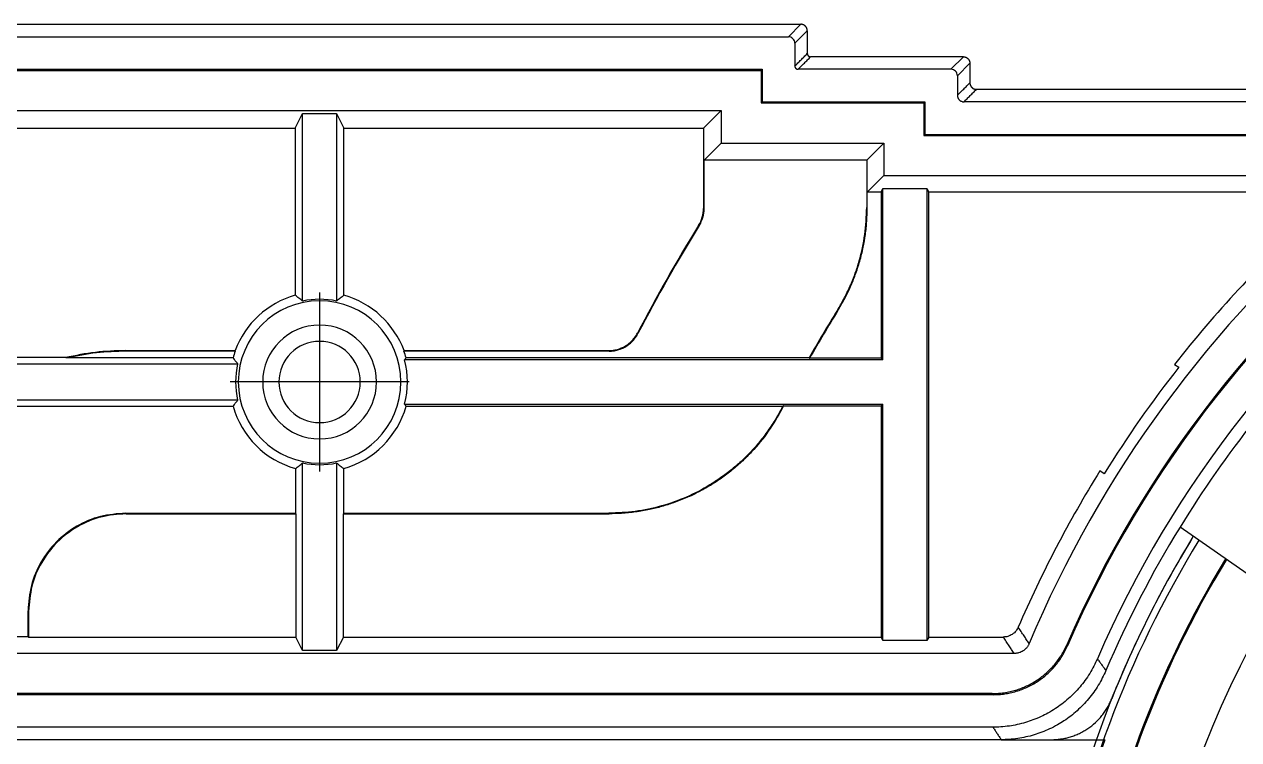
# Model space of a CAD drawing. Header units: inches. Extents: x 125 to 991, y -92 to 487.
# Drawn here: x 893.52 to 930.87, y 117.07 to 139.07 of the extents above; entities that cross this region are included whole.
import ezdxf

# ---------------------------------------------------------------- set-up
doc = ezdxf.new("R2010")
doc.units = ezdxf.units.IN
doc.linetypes.add('DOT_CENTER', pattern=[14, 12, -1, 0, -1])
doc.layers.add('1', color=7, linetype='Continuous')

msp = doc.modelspace()

# ---------------------------------------------------------------- linework, layer by layer
at = {"color": 7, "linetype": 'Continuous'}
for p, q in [((732.3004058643605, 139.0683908087462), (917.4004515465299, 139.0683908087462)), ((732.6844020530134, 138.6843793803254), (917.0164401181091, 138.6843793803254)), ((917.6004210855615, 138.8684212697149), (917.6004210855615, 138.1682083281033)), ((917.2164096571405, 138.4844098412942), (917.2164096571405, 137.7842121266871)), ((922.4004515465299, 138.0682387855923), (917.7004134749609, 138.0682387855923)), ((922.6004210855615, 137.8682692465611), (922.6004210855615, 137.2680258474605)), ((733.484432513982, 137.6843793803254), (916.2164096571405, 137.6843793803254)), ((733.5193426438386, 137.6494692504691), (916.1814995272841, 137.6494692504691)), ((916.2164096571405, 137.6843793803254), (916.1814995272841, 137.6494692504691)), ((916.1814995272841, 137.6494692504691), (916.1814995272841, 136.6494692504691)), ((916.2164096571405, 137.6843793803254), (916.2164096571405, 136.6843793803254)), ((922.0164401181091, 137.6842273571716), (917.3163944266562, 137.6842273571716)), ((922.2164096571405, 137.4842578181402), (922.2164096571405, 136.884044873049)), ((937.1046487955762, 137.0680867624384), (922.8004058643605, 137.0680867624384)), ((735.0223508823899, 136.4170351231788), (914.949065399994, 136.4170351231788)), ((901.8504210855615, 135.8759281104041), (902.0773196481209, 136.3297597985377)), ((902.0773196481209, 136.3297597985377), (903.1235225230016, 136.3297597985377)), ((902.0773196481209, 130.5576558682473), (902.0773196481209, 136.3297597985377)), ((903.1235225230016, 136.3297597985377), (903.1235225230016, 130.5576558682473)), ((903.1235225230016, 136.3297597985377), (903.3504210855615, 135.8759281104041)), ((914.4079583872192, 135.8759281104041), (914.949065399994, 136.4170351231788)), ((914.949065399994, 136.4170351231788), (914.949065399994, 135.4168831000249)), ((916.1814995272841, 136.6494692504691), (916.2164096571405, 136.6843793803254)), ((916.1814995272841, 136.6494692504691), (921.1814995272841, 136.6494692504691)), ((916.2164096571405, 136.6843793803254), (921.2164096571405, 136.6843793803254)), ((921.2164096571405, 136.6843793803254), (921.1814995272841, 136.6494692504691)), ((921.1814995272841, 136.6494692504691), (921.1814995272841, 135.6491652041612)), ((921.2164096571405, 136.6843793803254), (921.2164096571405, 135.6840753340177)), ((936.016645498938, 136.6840753340177), (922.4163791961719, 136.6840753340177)), ((884.8504210855615, 135.8759281104041), (901.8504210855615, 135.8759281104041)), ((901.8504210855615, 135.8759281104041), (901.8504210855615, 130.7354777136612)), ((903.3504210855615, 135.8759281104041), (914.4079583872192, 135.8759281104041)), ((903.3504210855615, 130.7354777136612), (903.3504210855615, 135.8759281104041)), ((914.4079583872192, 135.8759281104041), (914.4079583872192, 133.4077750878981)), ((921.1814995272841, 135.6491652041612), (921.2164096571405, 135.6840753340177)), ((921.1814995272841, 135.6491652041612), (935.8500591565357, 135.6491652041612)), ((921.2164096571405, 135.6840753340177), (935.9538263744871, 135.6840753340177)), ((914.4254134521475, 134.8932311521784), (914.949065399994, 135.4168831000249)), ((914.949065399994, 135.4168831000249), (919.949065399994, 135.4168831000249)), ((919.4254134521475, 134.8932311521784), (919.949065399994, 135.4168831000249)), ((919.949065399994, 135.4168831000249), (919.949065399994, 134.4167310768711)), ((919.4254134521475, 134.8932311521784), (914.4254134521475, 134.8932311521784)), ((914.4254134521475, 133.4028118449758), (914.4254134521475, 134.8932311521784)), ((919.4254134521475, 134.8932311521784), (919.4254134521475, 133.4357531590391)), ((919.4428685170756, 133.9105341939529), (919.949065399994, 134.4167310768711)), ((919.949065399994, 134.4167310768711), (934.0153025522184, 134.4167310768711)), ((919.4428685170756, 133.4307838560724), (919.4428685170756, 133.9105341939529)), ((919.8678748211428, 133.9105341939529), (919.4428685170756, 133.9105341939529)), ((919.8678748211428, 133.9105341939529), (919.9202360278873, 134.0152645835221)), ((919.8678748211428, 133.9105341939529), (919.8678748211428, 128.8009370731647)), ((919.9202360278873, 134.0152645835221), (921.2806061432352, 134.0152645835221)), ((919.9202360278873, 128.7485758664201), (919.9202360278873, 134.0152645835221)), ((921.2806061432352, 134.0152645835221), (921.3329673499798, 133.9105341939529)), ((921.2806061432352, 134.0152645835221), (921.2806061432352, 120.1212129876627)), ((932.672577225861, 133.9105341939529), (921.3329673499798, 133.9105341939529)), ((921.3329673499798, 120.2259433772318), (921.3329673499798, 133.9105341939529)), ((896.6336557925372, 129.0339376630215), (900.003582270662, 129.0339376630215)), ((900.0064483550032, 129.0164825980932), (896.6511108574655, 129.0164825980932)), ((911.5017810716331, 129.0164825980932), (905.1943938161196, 129.0164825980937)), ((905.1972599004607, 129.0339376630214), (911.4911802029601, 129.0339376630215)), ((894.7890495915553, 128.8183908087462), (888.1004210855615, 128.8183908087462)), ((888.1004210855615, 128.631635838024), (900.0787820486178, 128.631635838024)), ((899.9399536996737, 128.8096639409554), (894.843736903164, 128.8096639409554)), ((919.9202360278873, 128.7485758664201), (905.2140824604137, 128.7485758664199)), ((917.6546328978332, 128.8096639409554), (905.2608884714491, 128.8096639409554)), ((919.8678748211428, 128.8009370731647), (917.6697501743643, 128.8009370731647)), ((919.9202360278873, 128.7485758664201), (919.8678748211428, 128.8009370731647)), ((928.8934431270677, 128.6107823520264), (929.0223227558113, 128.5205398644584)), ((900.0787820486178, 127.5051457794685), (888.1004210855615, 127.5051457794685)), ((905.2140824604137, 127.3882057510725), (919.9202360278873, 127.3882057510722)), ((919.8678748211428, 127.3358445443278), (919.9202360278873, 127.3882057510722)), ((919.9202360278873, 120.1212129876627), (919.9202360278873, 127.3882057510722)), ((891.7343090672366, 127.3271176765369), (899.9399536996498, 127.3271176765427)), ((905.2608884714491, 127.3271176765369), (916.8463043662255, 127.3271176765369)), ((916.8705481335478, 127.3358445443278), (919.8678748211428, 127.3358445443278)), ((919.8678748211428, 127.3358445443278), (919.8678748211428, 120.2259433772318)), ((902.0773196481209, 119.8070218189548), (902.0773196481209, 125.5791257492452)), ((903.1235225230016, 125.5791257492452), (903.1235225230016, 119.8070218189548)), ((901.859147953352, 125.4079234228586), (901.859147953352, 124.0339376630216)), ((903.3416942177705, 124.0339376630216), (903.3416942177705, 125.4079234228586)), ((926.7280170104073, 125.2439316873026), (926.5991373816632, 125.3341741748706)), ((896.6344173167554, 124.0339376630216), (901.859147953352, 124.0339376630216)), ((896.6518723816835, 124.0164825980933), (901.8678748211428, 124.0164825980933)), ((901.859147953352, 124.0339376630216), (901.8678748211428, 124.0164825980933)), ((901.8678748211428, 124.0164825980933), (901.8678748211428, 120.2259433772318)), ((903.3329673499798, 124.0164825980933), (903.3416942177705, 124.0339376630216)), ((903.3329673499798, 120.2259433772318), (903.3329673499798, 124.0164825980933)), ((903.3329673499798, 124.0164825980933), (911.5022436185261, 124.0164825980933)), ((903.3416942177705, 124.0339376630216), (911.4916426434897, 124.0339376630216)), ((931.7724006806982, 121.7118162157428), (929.063026394133, 123.6089405150273)), ((893.6348742312862, 120.2433984421601), (893.6348742312862, 121.0343945775523)), ((893.6523292962142, 121.0169395126242), (893.6523292962142, 120.2259433772318)), ((888.6523292962142, 120.2433984421601), (893.6348742312862, 120.2433984421601)), ((893.6348742312862, 120.2433984421601), (893.6523292962142, 120.2259433772318)), ((893.6523292962142, 120.2259433772318), (901.8678748211428, 120.2259433772318)), ((902.0773196481209, 119.8070218189548), (901.8678748211428, 120.2259433772318)), ((903.3329673499798, 120.2259433772318), (903.1235225230016, 119.8070218189548)), ((903.3329673499798, 120.2259433772318), (919.8678748211428, 120.2259433772318)), ((919.9202360278873, 120.1212129876627), (919.8678748211428, 120.2259433772318)), ((921.2806061432352, 120.1212129876627), (919.9202360278873, 120.1212129876627)), ((921.3329673499798, 120.2259433772318), (921.2806061432352, 120.1212129876627)), ((921.3329673499798, 120.2259433772318), (923.627597320997, 120.2259433772318)), ((923.9621482439952, 119.7197464943137), (818.3709539870747, 119.7197464943137)), ((903.1235225230016, 119.8070218189548), (902.0773196481209, 119.8070218189548)), ((923.3105620935496, 118.4524022371671), (723.1698190003401, 118.4524022371671)), ((923.2876657158308, 118.4873123670234), (723.1942633364256, 118.4873123670234)), ((923.3106622259488, 117.4524022371671), (723.1697123553406, 117.4524022371671)), ((923.5635396448138, 117.0683908087462), (722.9008246584017, 117.0683908087462)), ((923.5635396448138, 117.0683908087462), (926.753054818249, 117.0683908087462))]:
    msp.add_line(p, q, dxfattribs=at)
at = {"color": 124, "linetype": 'Continuous'}
for p, q in [((917.4004515465299, 139.0683908087462), (917.0164401181091, 138.6843793803254)), ((917.6004210855615, 138.8684212697149), (917.2164096571405, 138.4844098412942)), ((922.4004515465299, 138.0682387855923), (922.0164401181091, 137.6842273571716)), ((922.6004210855615, 137.8682692465611), (922.2164096571405, 137.4842578181402)), ((896.6336557925372, 129.0339376630215), (896.6511108574655, 129.0164825980932)), ((896.6344173167554, 124.0339376630216), (896.6518723816835, 124.0164825980933)), ((893.6348742312862, 121.0343945775523), (893.6523292962142, 121.0169395126242))]:
    msp.add_line(p, q, dxfattribs=at)
at = {"color": 7, "linetype": 'Continuous'}
for centre, radius, start, end in [((957.60042110051, 106.0683908276043), 34.91599302491407, 127.2714861261426, 156.5015024659808), ((957.6004210937813, 106.0683908190017), 34.8810828923328, 127.1058679008647, 156.5365808073911), ((913.4081104528636, 133.4077751559004), 0.9998479343555919, 328.2571737217917, 359.9999961031612), ((913.4255655258839, 133.402811910695), 0.9998479262636165, 328.2517003201825, 359.9999962339936), ((957.6004211082688, 106.0683908395164), 35.99380318356223, 130.2616160255614, 157.1840045367114), ((957.6004211828738, 106.0683909321078), 33.88108271899529, 127.0176010651244, 156.5367341121174), ((957.6004213044428, 106.0683910440864), 36.50000002680255, 132.3553646902195, 141.8589325846604), ((957.6004210854835, 106.0683908085729), 50.96554685430025, 148.2571698240172, 152.5367305995632), ((957.6004210855044, 106.0683908086098), 50.94809178937338, 148.251696553882, 152.5484208229922), ((902.6004210855613, 128.0683908087462), 2.770532901513479, 105.7062848596822, 159.6040481040363), ((902.6004210855615, 128.0683908087462), 2.770532901513475, 20.39595189596218, 74.29371514031777), ((902.6004210855615, 128.0683908087462), 2.5, 0, 180), ((902.6004210855613, 128.0683908087462), 2.543634338953745, 78.1323780587069, 101.8676219412931), ((957.6004210856522, 106.0683908088371), 45.96554685430925, 148.2203686790004, 150.3469934582634), ((957.6004210856504, 106.0683908088344), 45.94809178938079, 148.2148886457167, 150.3471240945724), ((902.6004210855615, 128.0683908087462), 1.75, 0, 180), ((902.6004210855615, 128.0683908087462), 1.25, 0, 180), ((902.6004210855613, 128.0683908087461), 2.761806033722845, 159.9227441330231, 164.4308257076497), ((902.6004210855613, 128.0683908087465), 2.761806033722756, 15.56917429233991, 20.07725586697688), ((902.6004210855615, 128.0683908087462), 2.58377793079127, 167.4088312271027, 192.5911687728957), ((902.6004210855615, 128.0683908087462), 2.700717959187405, 345.4127847529772, 14.58721524702284), ((957.6004210856299, 106.0683908086976), 36.34290441572987, 141.8453408165283, 148.1546591834693), ((902.6004210855615, 128.0683908087462), 2.5, 180, 0), ((902.6004210855615, 128.0683908087462), 1.75, 180, 0), ((902.6004210855615, 128.0683908087462), 1.25, 180, 0), ((902.600421085546, 128.0683908087616), 2.761806033733386, 195.5691742924892, 254.4308257080518), ((902.6004210855615, 128.0683908087463), 2.76180603372277, 285.5691742923403, 344.4308257076497), ((957.6004210731551, 106.0683907849236), 45.96554685429331, 152.4519299751658, 152.5372404458588), ((957.6004210789574, 106.0683907960897), 45.94809178935125, 152.4282999468401, 152.548930973526), ((957.6004210856299, 106.0683908086975), 33.49707121195077, 141.5770215501258, 148.4229784498695), ((957.6004210830126, 106.0683908069574), 29.8079942857896, 136.4417732907444, 178.5582267092514), ((902.6004210855613, 128.0683908087462), 2.543634338953828, 258.1323780587069, 281.8676219412931), ((957.600420897433, 106.0683904488786), 36.50000003016207, 148.1410672824119, 156.6623566982258), ((957.6004211055895, 106.0683907742871), 33.00000008418126, 148.4746007550804, 191.8585978054753), ((957.6004209537055, 106.0683905535792), 33.49707123315073, 148.422977959949, 156.9263434195104), ((957.6004210830126, 106.0683908005268), 33.00000005986843, 148.4746007725065, 158.1965896703225), ((957.600421043174, 106.0683908645746), 32.79053926769361, 148.4968235366448, 192.2662614855293), ((957.6004210838953, 106.0683908056826), 31.790578072345, 148.6069581227491, 192.2665464133801), ((957.6004210825702, 106.0683908075971), 31.7556679406164, 148.6109286364187, 192.3350101009795), ((957.6004210856568, 106.0683908086716), 32.74996191810389, 160.3740470912778, 197.0276954138948)]:
    msp.add_arc(centre, radius, start, end, dxfattribs=at)
for points in [[(917.6004210855615, 138.8684212697149), (917.600219569495, 138.8773345868566), (917.5996069754578, 138.8863865728434), (917.5985637480221, 138.8955518470794), (917.59707268741, 138.9048023898735), (917.5951181941975, 138.9141077764267), (917.5926879255626, 138.9234353468394), (917.5897716903473, 138.9327503775507), (917.5863633814756, 138.9420165910059), (917.582459506642, 138.9511961876185), (917.5780613063034, 138.9602507545031), (917.5731729387335, 138.9691410735492), (917.5678036638217, 138.977828452803), (917.5619657404357, 138.9862742312831), (917.5556765418494, 138.9944415102977), (917.5489562622456, 139.0022942955518), (917.5418298342909, 139.0097995574757), (917.534324572367, 139.0169259854304), (917.5264717871128, 139.0236462650342), (917.5183045080983, 139.0299354636205), (917.5098587296179, 139.0357733870065), (917.5011713503643, 139.0411426619183), (917.4922810313183, 139.0460310294881), (917.4832264644438, 139.050429229822), (917.474046867821, 139.0543331046603), (917.4647806543544, 139.0577414135361), (917.4554656236546, 139.0606576487475), (917.446138053253, 139.0630879173798), (917.4368326666886, 139.0650424105949), (917.4275821238946, 139.0665334712069), (917.4184168496586, 139.0675766986427), (917.4093648636717, 139.0681892926798), (917.4004515465299, 139.0683908087462)], [(917.2164096571405, 138.4844098412942), (917.2011885116892, 138.5609392418876), (917.1578436293657, 138.6258133525506), (917.0929695187028, 138.669158234874), (917.0164401181091, 138.6843793803254)], [(917.6004210855615, 138.1682083281033), (917.600826093146, 138.1592246248323), (917.6020906576418, 138.1500159129626), (917.6030670228572, 138.1453628279134), (917.6042814026173, 138.1406986915047), (917.6057388993765, 138.1360408722876), (917.6074425717659, 138.1314075161044), (917.609394169931, 138.1268175300762), (917.611593075377, 138.1222901278522), (917.6140372093271, 138.1178449256942), (917.6167219396389, 138.1135012761511), (917.6196411331634, 138.109278515975), (917.6227860969457, 138.1051950995981), (917.626146726089, 138.1012690286323), (917.6297105440872, 138.0975168206738), (917.6334638823093, 138.0939541329689), (917.6373910721331, 138.090594622654), (917.641475584579, 138.0874507549705), (917.6456994071527, 138.0845326238137), (917.6500440747463, 138.0818489115742), (917.6544902407566, 138.0794057414547), (917.6590185431974, 138.0772077362365), (917.6636093574182, 138.0752569662529), (917.6682434619738, 138.0735540422278), (917.6729019430873, 138.072097207373), (917.6775666490053, 138.0708833971117), (917.6822202064163, 138.0699075042689), (917.6914295566128, 138.0686435778107), (917.7004134749609, 138.0682387855923)], [(922.4004515465299, 138.0682387855923), (922.4093648636717, 138.068037269526), (922.4184168496586, 138.0674246754888), (922.4275821238848, 138.0663814480543), (922.4368326666886, 138.0648903874409), (922.446138053253, 138.0629358942259), (922.4554656236546, 138.0605056255936), (922.4647806543546, 138.0575893903822), (922.474046867821, 138.0541810815066), (922.4832264644438, 138.0502772066682), (922.4922810313183, 138.0458790063342), (922.5011713503723, 138.0409906387598), (922.5098587296179, 138.0356213638526), (922.518304508103, 138.029783440463), (922.5264717871128, 138.0234942418803), (922.534324572367, 138.0167739622765), (922.5418298342909, 138.0096475343218), (922.5489562622456, 138.002142272398), (922.5556765418494, 137.9942894871439), (922.5619657404357, 137.9861222081292), (922.5678036638217, 137.9776764296491), (922.5731729387335, 137.9689890503954), (922.5780613063034, 137.9600987313491), (922.582459506642, 137.9510441644646), (922.5863633814756, 137.9418645678522), (922.5897716903514, 137.9325983543856), (922.5926879255626, 137.9232833236857), (922.595118194195, 137.9139557532838), (922.59707268741, 137.9046503667196), (922.5985637480221, 137.8953998239255), (922.5996069754578, 137.8862345496894), (922.600219569495, 137.8771825637028), (922.6004210855615, 137.8682692465611)], [(917.2164096571405, 137.7842121266871), (917.2183310612313, 137.7647025216084), (917.2240214512226, 137.7459436838523), (917.2282164696348, 137.7370742212822), (917.2332605837644, 137.7286587793946), (917.2385747650515, 137.7214303076466), (917.2457003601799, 137.7135026827432), (917.2608554685385, 137.7010686708531), (917.278146016366, 137.6918308558652), (917.2968954468697, 137.6861466484346), (917.3163944266562, 137.6842273571716)], [(922.2164096571405, 137.4842578181402), (922.2011885116892, 137.5607872187338), (922.1578436293657, 137.6256613293967), (922.0929695187028, 137.6690062117201), (922.0164401181091, 137.6842273571716)], [(922.6004210855615, 137.2680258474605), (922.6006199949388, 137.25911153697), (922.6012301647904, 137.2500585953101), (922.6022711703035, 137.2408924120294), (922.6037602297224, 137.231641017179), (922.6057129601556, 137.2223348470697), (922.6081417196735, 137.2130065742634), (922.6110567131916, 137.203690935829), (922.6144640579703, 137.1944242234626), (922.6183672543052, 137.1852442513959), (922.6227650651927, 137.1761894469583), (922.6276533330929, 137.1672990426424), (922.633022793716, 137.1586117435558), (922.6388611807693, 137.1501662231989), (922.6451511083301, 137.1419993904501), (922.6518723666154, 137.13414724852), (922.6590000026129, 137.1266428326012), (922.6665066790558, 137.1195174571931), (922.674361058705, 137.1127984365618), (922.6825300835967, 137.1065107011947), (922.690977728744, 137.1006744388812), (922.6996670639392, 137.0953070143975), (922.7085593959519, 137.0904206741631), (922.7176160008337, 137.0860246637267), (922.7267976292751, 137.0821231237596), (922.7360658383973, 137.0787172757057), (922.7453828006128, 137.075803606), (922.7547122124488, 137.0733759854771), (922.7640193272712, 137.0714241997915), (922.7732714645983, 137.0699358828038), (922.7824381823152, 137.0688954117724), (922.7914914461992, 137.0682855640869), (922.8004058643605, 137.0680867624384)], [(922.2164096571405, 136.884044873049), (922.2175450637292, 136.862762763426), (922.2202517087269, 136.8450294668808), (922.2250207358297, 136.8259888602444), (922.2316332453042, 136.8075079873793), (922.2408254350737, 136.7882834835403), (922.2501115103883, 136.7729381784637), (922.2607398729797, 136.7584812349464), (922.2749910632194, 136.7426259851612), (922.2908393730227, 136.7283863406341), (922.3052903034622, 136.7177652935582), (922.3206446243055, 136.7084764875816), (922.3398823755915, 136.6992823314051), (922.3773812366035, 136.6879139165429), (922.4163791961719, 136.6840753340177)], [(918.5260302874467, 130.2763126809191), (918.7202426008507, 130.6137862990806), (918.9125058575435, 131.0086381565623), (919.0758131355806, 131.4177446809221), (919.1951033830401, 131.7894623870118), (919.3675572383106, 132.6045907282353), (919.4254134521475, 133.4357531590391)], [(918.5431831455539, 130.2708556332287), (918.7374576112704, 130.6083667038569), (918.9297872188552, 131.0032762487755), (919.0760838331034, 131.3652989026693), (919.2124793176354, 131.7842158154402), (919.3182815552766, 132.214515653509), (919.3852350636694, 132.6012153015101), (919.4284428290293, 133.0149989962812), (919.4428685170756, 133.4307838560724)], [(902.0773196481209, 130.5576558682473), (902.0210127668345, 130.6029480381263), (901.9638704593303, 130.6480993530699), (901.9075960489572, 130.6918055241507), (901.8504210855615, 130.7354777136612)], [(903.3504210855615, 130.7354777136612), (903.2933142593813, 130.6918580023826), (903.236971722898, 130.6480993617682), (903.1797375826177, 130.6028748373962), (903.1235225230016, 130.5576558682473)], [(911.4911802029601, 129.0339376630215), (911.6269397977526, 129.0431964567662), (911.7601825074034, 129.0708014441198), (911.8288622777486, 129.0926835026959), (911.8883946417754, 129.1162213408367), (911.94660564059, 129.1436777998157), (912.0099225800236, 129.1790278319586), (912.1212967118176, 129.2574760554224), (912.2209734429437, 129.3503367936326), (912.2685944048048, 129.4050362050032), (912.3074390719516, 129.4563614609161), (912.3427647339611, 129.5098582421568), (912.3783517258862, 129.5726757156629)], [(911.5017810716331, 129.0164825980932), (911.5738235687745, 129.0190811732104), (911.6375001250358, 129.0257358361151), (911.7046381060297, 129.0372758415019), (911.7708338637876, 129.0533604804176), (911.8395254074526, 129.0752507752802), (911.8990661293437, 129.0987968438271), (911.9609145682803, 129.1281297119505), (912.0206108253435, 129.1616257925269), (912.1319967133193, 129.2401014559923), (912.231678993272, 129.3329935175644), (912.2767272978188, 129.3845417271455), (912.3181430522468, 129.4390521790928), (912.353465025915, 129.4925648098499), (912.3890466576245, 129.5554016724996)], [(896.6336557925372, 129.0339376630215), (895.705061110822, 128.9798682422112), (894.7890495915553, 128.8183908087462)], [(896.6511108574655, 129.0164825980932), (895.7415110428487, 128.9646097707421), (894.843736903164, 128.8096639409554)], [(900.0064483550032, 129.0164825980932), (900.0057226648769, 129.0208500829607), (900.0050039113246, 129.0252101297735), (900.0042910714446, 129.0295688101717), (900.003582270662, 129.0339376630215)], [(905.1972599004607, 129.0339376630214), (905.1965535126587, 129.029583623678), (905.1958382597959, 129.0252101297588), (905.1951204159318, 129.0208555794817), (905.1943938161196, 129.0164825980937)], [(894.843736903164, 128.8096639409554), (894.8299796666931, 128.8118472374119), (894.8162934300208, 128.8140273267369), (894.8026075418798, 128.8162153653142), (894.7890495915553, 128.8183908087462)], [(899.9399536996737, 128.8096639409554), (899.9743580316481, 128.7646561244312), (900.0084382798004, 128.7206498383537), (900.0435990609203, 128.6758507659069), (900.0787820486178, 128.631635838024)], [(905.2140824604137, 128.7485758664199), (905.2258306792874, 128.7638069355078), (905.2375893058438, 128.7791198975467), (905.2492161807295, 128.7943285670204), (905.2608884714491, 128.8096639409554)], [(917.6546328978332, 128.8096639409554), (917.6584122169402, 128.8074822240077), (917.6621915360645, 128.8053005070601), (917.6659708552056, 128.8031187901124), (917.6697501743643, 128.8009370731647)], [(900.0787820486178, 127.5051457794685), (900.0436077073177, 127.4609417928878), (900.0084382798004, 127.4161317791387), (899.9741959908263, 127.3719148840012), (899.9399536996498, 127.3271176765427)], [(905.2608884714491, 127.3271176765369), (905.24921618094, 127.3424530501958), (905.2375893058438, 127.3576617199457), (905.2258463632038, 127.3729543027929), (905.2140824604137, 127.3882057510725)], [(916.8146964015523, 127.2664133489847), (916.6267471943256, 126.9314534926765), (916.3899785676745, 126.5695895325624), (916.1274758893385, 126.2253766595294), (915.8740895653546, 125.9362761886836), (915.6029329878443, 125.6642107572958), (915.2775071798847, 125.3793675925322), (914.9302508795445, 125.1172030162286), (914.6068555018207, 124.9061551493085), (913.8810242945037, 124.5302828948502), (913.1108302874813, 124.2565682982867), (912.3088605514968, 124.0898556479514), (911.4916426434897, 124.0339376630216)], [(916.8258617592428, 127.2500444464949), (916.400963711158, 126.5526778265631), (915.8853116179234, 125.9194855693294), (915.6141490955545, 125.6473345976138), (915.2886995097742, 125.3623936204991), (914.9614459111908, 125.1142179858871), (914.617978465435, 124.8890172470792), (914.239495350572, 124.6773312168394), (913.8914070057481, 124.5127330314691), (913.4883612601993, 124.354774229285), (913.1217250633872, 124.2391955763346), (912.7466281395352, 124.1469523082957), (912.3178607799464, 124.0721807034502), (911.8867788989214, 124.0288182063715), (911.5022436185261, 124.0164825980933)], [(916.8705481335478, 127.3358445443278), (916.8644863654508, 127.3336628275552), (916.858425148359, 127.3314811106662), (916.8523644820339, 127.3292993936598), (916.8463043662255, 127.3271176765369)], [(901.859147953352, 125.4079234228586), (901.9141714357183, 125.4500453008999), (901.968233874951, 125.4921021362548), (902.0232360745472, 125.5356066063066), (902.0773196481209, 125.5791257492452)], [(903.1235225230016, 125.5791257492452), (903.1776067957908, 125.5356060485065), (903.2326082943932, 125.4921021376495), (903.2868127225208, 125.4499357341136), (903.3416942177705, 125.4079234228586)], [(896.6344173167554, 124.0339376630216), (895.8580204039863, 123.9317382174012), (895.1345751146375, 123.6321049531634), (894.5133652129794, 123.155446681328), (894.0367069411441, 122.5342367796699), (893.7370736769064, 121.8107914903212), (893.6348742312862, 121.0343945775523)], [(896.6518723816835, 124.0164825980933), (895.8754754689146, 123.9142831524729), (895.1520301795658, 123.6146498882352), (894.5308202779079, 123.1379916163998), (894.0541620060724, 122.5167817147417), (893.7545287418345, 121.793336425393), (893.6523292962142, 121.0169395126242)], [(924.0866205577038, 120.5278229754542), (924.0480572272822, 120.4554274195183), (924.0105237723712, 120.4044758981576), (923.9668773661103, 120.358695592371), (923.9023377723645, 120.3082020791421), (923.838956267999, 120.2728179542696), (923.7711181565298, 120.2469860551424), (923.6908086596204, 120.2299553038663), (923.627597320997, 120.2259433772318)], [(923.2876657158308, 118.4873123670234), (923.4800895588844, 118.4947290397178), (923.6487394342321, 118.5135259971354), (923.8388541076536, 118.5488351631076), (924.0036053540912, 118.5920274852795), (924.1854896207833, 118.6541092474639), (924.3414425446563, 118.7202797149582), (924.4931044774617, 118.7971647469673), (924.6584569695685, 118.8966938555236), (924.8157946657166, 119.0088061710795), (924.9468566467292, 119.1173765387092), (925.0696127209628, 119.2339897640202), (925.1989453617905, 119.3759888980989), (925.317576516677, 119.5283109133392), (925.412071664191, 119.6697371803535), (925.4965109433147, 119.8168468683568), (925.5799928556848, 119.9902708706823)], [(923.3105620935496, 118.4524022371671), (923.5030925720312, 118.4598271414037), (923.6718235936532, 118.4786432741421), (923.8394999401721, 118.5090016009307), (924.0268648231995, 118.5572258849216), (924.3655070426216, 118.6859129289352), (924.6819885151726, 118.862200299364), (924.8302430497952, 118.9673983414467), (924.9704599153533, 119.0830938701487), (925.1091331666275, 119.2161409497218), (925.2225736343712, 119.3419473921941), (925.4353868744122, 119.6355026997831), (925.6034989922055, 119.9567643655141)], [(924.4229555173781, 120.0258134018047), (924.4085951282025, 119.9947057654698), (924.3897379980185, 119.9606506018445), (924.3681948242411, 119.9280353928999), (924.347188360487, 119.9008139128235), (924.3244882713382, 119.8752352337777), (924.2966493515462, 119.8481392556026), (924.2703586748942, 119.8260550795182), (924.2387184345444, 119.8032141901894), (924.1749751601383, 119.7673085523699), (924.1066735204388, 119.7410912084341), (924.0734597563437, 119.7322949749017), (924.0350746626204, 119.7250935946515), (923.9987095770125, 119.7210850593589), (923.9621482439952, 119.7197464943137)], [(926.5207776160426, 119.5585177650966), (926.4114393769751, 119.3296956555995), (926.285820431206, 119.1093948929239), (926.1346492085959, 118.8851330023641), (925.9874825128211, 118.6977710453315), (925.8064017466786, 118.4987819774168), (925.6345231765922, 118.3353746709211), (925.4253862231346, 118.1636202008888), (925.230662851098, 118.0261223409078), (924.999077591671, 117.8866369054055), (924.7866714026809, 117.7788922566172), (924.5383857649024, 117.6748184338029), (924.313488177552, 117.5991561038518), (924.0511767845546, 117.5316417543479), (923.8164294367548, 117.4891398826769), (923.5482251387182, 117.4604741485309), (923.3106622259488, 117.4524022371671)], [(926.7830555057324, 119.1963670939625), (926.549163793751, 118.7423911559184), (926.2517022735196, 118.3272973009001), (925.8973542917199, 117.9602365567437), (925.493401227792, 117.6486048834155), (925.2892304876041, 117.5234542083477), (925.0475233991917, 117.3986018616807), (924.8130760568797, 117.2990612032881), (924.5720076086523, 117.2168369684788), (924.3241558678535, 117.1520439376705), (924.0722255496098, 117.1055558735852), (923.8023865701371, 117.0765502904805), (923.5635396448138, 117.0683908087462)], [(925.1044736095002, 117.0683908005269), (925.2529457983285, 117.0739095957545), (925.4005965664139, 117.0904355625262), (925.5566088660155, 117.1201709775981), (925.6912560063258, 117.1564129196991), (925.8312830314374, 117.2051411787579), (925.967313700856, 117.2641103958531), (926.1075808131775, 117.338172759529), (926.2255648630692, 117.4121941689572), (926.4584541334154, 117.5965052462588), (926.6614768330858, 117.8132807900143), (926.7506621617188, 117.932810947059), (926.8306927814485, 118.0586569921447), (926.9008603703244, 118.1895805388473), (926.9611182386363, 118.3253531143267)]]:
    msp.add_spline(points, degree=3, dxfattribs=at)
at = {"color": 124, "linetype": 'Continuous'}
for points in [[(917.2164096571405, 137.7842121266871), (917.3124125142458, 137.8802149837924), (917.4084153713509, 137.9762178408976), (917.5042948635814, 138.0720973331282), (917.600174355812, 138.1679768253587), (917.6002977211147, 138.1680925771591), (917.6004210855615, 138.1682083281033)], [(917.3163944266562, 137.6842273571716), (917.4123972837615, 137.7802302142767), (917.5084001408666, 137.876233071382), (917.6042796330971, 137.9721125636125), (917.7001591253277, 138.0679920558431), (917.7002862997163, 138.0681154202896), (917.7004134749609, 138.0682387855923)], [(922.2164096571405, 136.884044873049), (922.3124125142458, 136.9800477301541), (922.4084153713511, 137.0760505872593), (922.5041714987069, 137.1718067146153), (922.5999276260627, 137.2675628419713), (922.6001743566683, 137.267794345572), (922.6004210855615, 137.2680258474605)], [(922.4163791961719, 136.6840753340177), (922.5123820532772, 136.7800781911229), (922.6083849103825, 136.8760810482281), (922.7041410377383, 136.971837175584), (922.7998971650941, 137.06759330294), (922.8001515138712, 137.067840031833), (922.8004058643605, 137.0680867624384)], [(914.4079583872192, 133.4077750878981), (914.4123346598572, 133.4065308056785), (914.4167109324821, 133.4052864668303), (914.4210621923137, 133.4040491839044), (914.4254134521475, 133.4028118449758)], [(919.4254134521475, 133.4357531590391), (919.4298590063243, 133.4344876346179), (919.4343045604946, 133.4332220516835), (919.4385865387858, 133.4320029810288), (919.4428685170756, 133.4307838560724)], [(914.2583992364655, 132.8817477076469), (914.2627629128965, 132.8804830650396), (914.2671265871941, 132.8792183634631), (914.2714653186022, 132.8779608318721), (914.2758040479123, 132.8767032419651)], [(918.5260302874467, 130.2763126809191), (918.530398893151, 130.2749229561339), (918.534767485686, 130.2735331583438), (918.5389753217294, 130.272194429662), (918.5431831455539, 130.2708556332287)], [(912.3890466576245, 129.5554016724996), (912.3864077999201, 129.5596634745705), (912.3837690915755, 129.5639252840777), (912.3810603300485, 129.5683004959571), (912.3783517258862, 129.5726757156629)], [(911.5017810716331, 129.0164825980932), (911.4991654224696, 129.0207890727568), (911.4965499216801, 129.025095547443), (911.4938649841615, 129.029516605217), (911.4911802029601, 129.0339376630215)], [(916.8258617592428, 127.2500444464949), (916.823315186341, 127.2537774423412), (916.8207687452855, 127.2575104761626), (916.817732479712, 127.261961885589), (916.8146964015523, 127.2664133489847)], [(911.5022436185261, 124.0164825980933), (911.499825766246, 124.0204633662584), (911.4974080407296, 124.0244441344383), (911.4945252520179, 124.0291908987195), (911.4916426434897, 124.0339376630216)], [(924.4229555173781, 120.0258134018047), (924.3443964713938, 120.1426165676087), (924.2660182819536, 120.2594260830688), (924.1762018169477, 120.3936204246016), (924.0866205577038, 120.5278229754542)], [(923.9621482439952, 119.7197464943137), (923.8840046873804, 119.8375343469785), (923.8060417813444, 119.9553222351455), (923.7167021047671, 120.0906327830791), (923.627597320997, 120.2259433772318)], [(925.5799928556848, 119.9902708706823), (925.5859867624961, 119.9817246038761), (925.5919816702499, 119.9731785074978), (925.5977398692303, 119.9649713578106), (925.6034989922055, 119.9567643655141)], [(926.5207776160426, 119.5585177650966), (926.5863457889914, 119.4676950094989), (926.6520320781499, 119.3769004140916), (926.7174847712072, 119.2866196075566), (926.7830555057324, 119.1963670939625)], [(923.2876657158308, 118.4873123670234), (923.2935041115002, 118.4784083467781), (923.2993435004405, 118.4695043267097), (923.304952338515, 118.4609532818562), (923.3105620935496, 118.4524022371671)], [(923.3106622259488, 117.4524022371671), (923.3738757033971, 117.3561419104104), (923.4372061101712, 117.2598816034363), (923.500314392485, 117.1641361960107), (923.5635396448138, 117.0683908087462)]]:
    msp.add_spline(points, degree=3, dxfattribs=at)
at = {"layer": '1', "color": 30, "linetype": 'DOT_CENTER'}
for p, q in [((902.6004210855615, 130.8183908087462), (902.6004210855615, 125.3183908087462)), ((905.3504210855615, 128.0683908087462), (899.8504210855615, 128.0683908087462))]:
    msp.add_line(p, q, dxfattribs=at)

doc.saveas('drawing.dxf')
